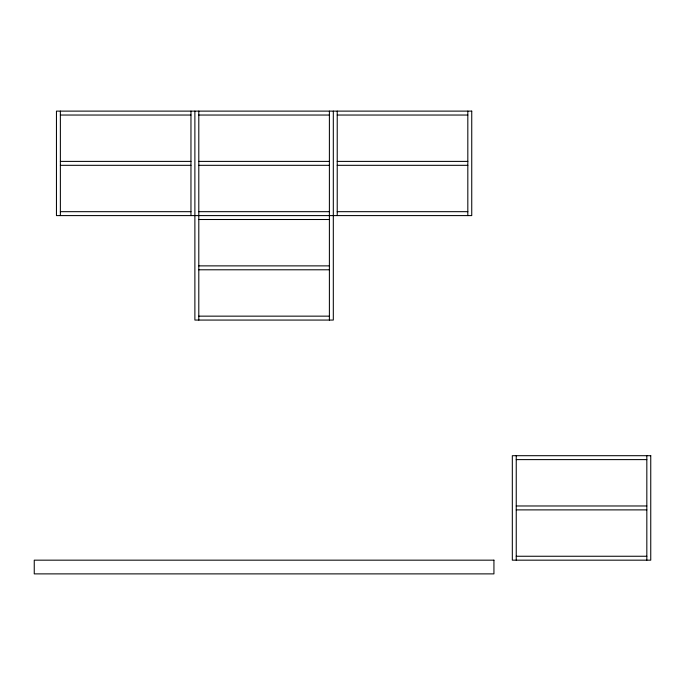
<?xml version="1.0" encoding="UTF-8"?>
<svg xmlns="http://www.w3.org/2000/svg" width="685" height="685" viewBox="0 0 685 685"><rect width="100%" height="100%" fill="white"/><g stroke="black" fill="none" stroke-linecap="round" stroke-linejoin="round"><path stroke-width="1.03" d="M60.366 115.037L190.961 115.037M198.796 115.037L329.391 115.037M337.225 115.037L467.821 115.037M60.366 161.395L190.961 161.395M198.796 161.395L329.391 161.395M337.225 161.395L467.821 161.395M60.366 165.316L190.961 165.316M198.796 165.316L329.391 165.316M337.225 165.316L467.821 165.316M60.366 211.674L190.961 211.674M198.796 211.674L329.391 211.674M337.225 211.674L467.821 211.674M198.796 219.508L329.391 219.508M198.796 265.874L329.391 265.874M198.796 269.787L329.391 269.787M198.796 316.153L329.391 316.153M516.242 459.609L646.828 459.609M516.242 505.975L646.828 505.975M516.242 509.888L646.828 509.888M516.242 556.254L646.828 556.254M646.828 455.696L646.828 560.167M516.242 455.696L516.242 560.167M467.821 111.116L467.821 215.595M337.225 111.116L337.225 215.595M333.312 111.116L333.312 320.066L194.882 320.066L194.882 111.116M329.391 111.116L329.391 320.066M198.796 111.116L198.796 320.066M190.961 111.116L190.961 215.595M60.366 111.116L60.366 215.595M471.742 111.116L56.453 111.116L56.453 215.595L471.742 215.595L471.742 111.116M650.75 455.696L512.32 455.696L512.32 560.167L650.75 560.167L650.75 455.696M493.936 560.167L34.25 560.167L34.25 573.884L493.936 573.884L493.936 560.167"/></g></svg>
